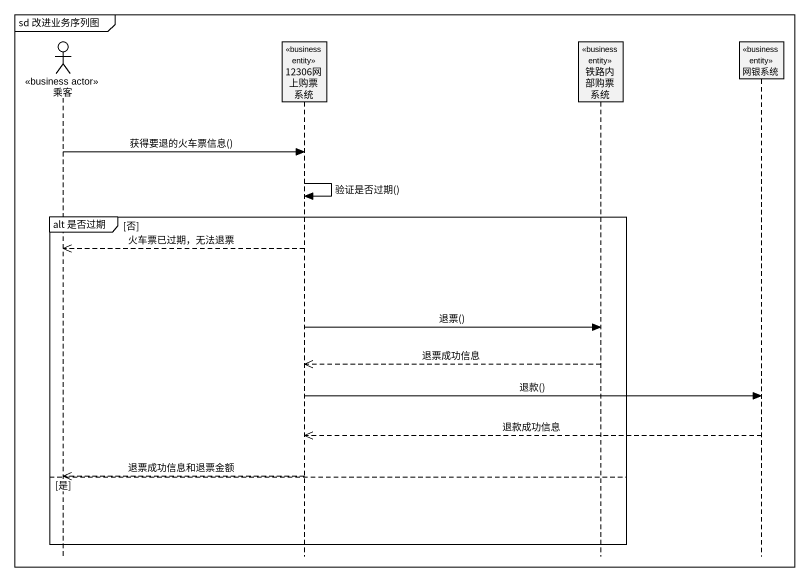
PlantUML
@startuml
mainframe sd 改进业务序列图
hide footbox
actor 乘客 <<business actor>>
participant "12306网上购票系统" as o12306网上购票系统 <<business entity>>
participant 铁路内部购票系统 <<business entity>>
participant 网银系统 <<business entity>>

乘客 -> o12306网上购票系统 : 获得要退的火车票信息()
o12306网上购票系统 -> o12306网上购票系统 : 验证是否过期()
group alt 是否过期 [否]
  o12306网上购票系统 -->> 乘客 : 火车票已过期，无法退票
  o12306网上购票系统 -> 铁路内部购票系统 : 退票()
  铁路内部购票系统 -->> o12306网上购票系统 : 退票成功信息
  o12306网上购票系统 -> 网银系统 : 退款()
  网银系统 -->> o12306网上购票系统 : 退款成功信息
  o12306网上购票系统 -->> 乘客 : 退票成功信息和退票金额
else 是
end
@enduml
